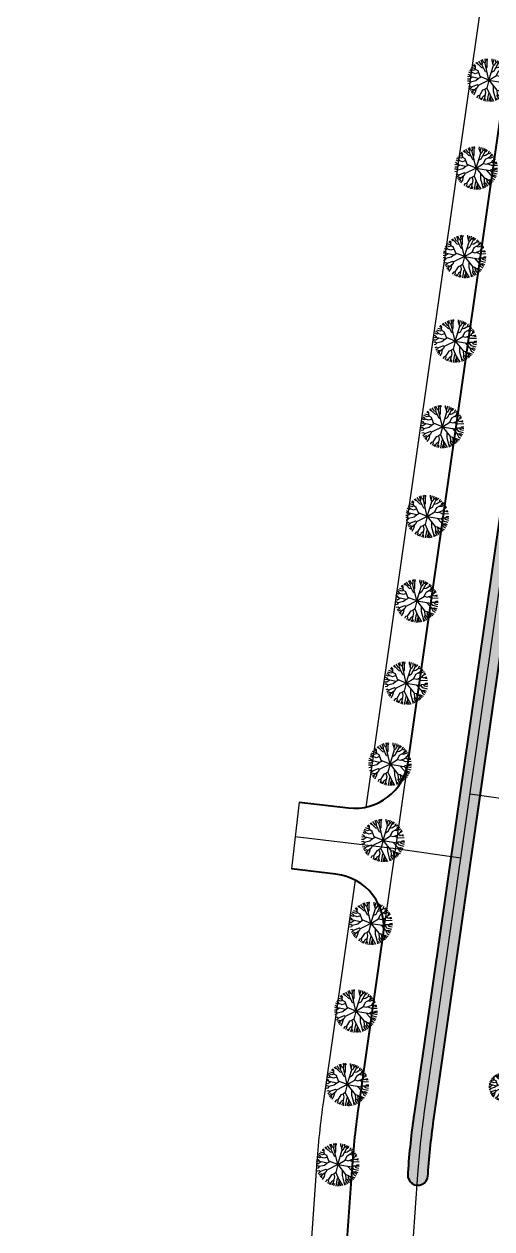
# Model space of a CAD drawing. Header units: millimetres. Extents: x -840588 to 786814, y -467537 to 194195.
# Drawn here: x -218622 to -149405, y -306158 to -127607 of the extents above; entities that cross this region are included whole.
import ezdxf

# ---------------------------------------------------------------- set-up
doc = ezdxf.new("R2010")
doc.units = ezdxf.units.MM
doc.header["$LTSCALE"] = 100
doc.header["$MEASUREMENT"] = 0
for name, color, linetype in [('1gt tim duong', 10, 'Continuous'), ('caycay', 96, 'Continuous'), ('gthong-viahe', 5, 'Continuous')]:
    doc.layers.add(name, color=color, linetype=linetype)
doc.layers.add('A-Area', color=134, linetype='Continuous', lineweight=35)
doc.layers.add('gthong-duong', color=7, linetype='Continuous', lineweight=40)

# ---------------------------------------------------------------- blocks, each defined once
blk = doc.blocks.new('A$C537F0C63')
at = {"layer": 'caycay'}
for p, q in [((2.01, 10.06), (1.67, 10.36)), ((2.27, 10.55), (2.04, 10.72)), ((2.3, 10.19), (2.27, 10.55)), ((3, 10.72), (2.57, 11.14)), ((3.27, 10.73), (2.96, 11.4)), ((3.27, 10.73), (3, 10.72)), ((3.57, 11.08), (3.27, 11.58)), ((4.5, 8.71), (3.27, 10.73)), ((3.81, 11.1), (3.57, 11.08)), ((3.91, 11.37), (3.79, 11.82)), ((3.81, 11.1), (3.91, 11.37)), ((4.24, 10.5), (3.81, 11.1)), ((4.59, 10.24), (4.24, 10.5)), ((4.71, 10.8), (4.27, 11.99)), ((4.58, 10.28), (4.71, 10.8)), ((4.7, 10.83), (4.91, 11.59)), ((4.91, 11.59), (4.85, 12.15)), ((6.13, 6.14), (6.97, 10.92)), ((6.16, 11.94), (6.2, 12.28)), ((6.35, 11.71), (6.16, 11.94)), ((6.35, 11.71), (6.61, 11.94)), ((6.45, 9.84), (6.35, 11.71)), ((6.61, 11.94), (6.62, 12.26)), ((6.83, 11.3), (6.89, 12.23)), ((6.97, 10.92), (6.83, 11.3)), ((6.95, 8.57), (7.77, 10.56)), ((6.97, 10.92), (7.44, 11.43)), ((7.44, 11.43), (7.65, 12.09)), ((7.68, 10.91), (8.02, 11.98)), ((7.77, 10.56), (7.68, 10.91)), ((7.77, 10.56), (8.11, 10.7)), ((7.97, 9.8), (8.93, 10.87)), ((8.11, 10.7), (8.71, 11.71)), ((8.93, 10.87), (9.27, 11.41)), ((8.93, 10.87), (9.17, 10.86)), ((9.17, 10.86), (9.54, 11.24)), ((9.73, 10.45), (10.14, 10.79)), ((9.79, 10.1), (9.73, 10.45)), ((9.79, 10.1), (10.36, 10.59)), ((0.45, 7.19), (0.09, 7.24)), ((1.12, 7.32), (0.15, 7.55)), ((1.28, 8.04), (0.44, 8.47)), ((0.71, 7.42), (0.45, 7.19)), ((0.92, 8.53), (0.59, 8.8)), ((2.01, 8.72), (0.76, 9.13)), ((0.94, 8.22), (0.92, 8.53)), ((1.92, 9.23), (1.09, 9.65)), ((1.54, 7.55), (1.12, 7.32)), ((1.52, 7.56), (1.28, 8.04)), ((1.77, 9.62), (1.34, 9.99)), ((3.1, 7.07), (1.52, 7.56)), ((2.7, 7.19), (1.76, 6.68)), ((1.88, 9.24), (1.77, 9.62)), ((3.27, 8.53), (1.88, 9.24)), ((2.31, 10.18), (2.01, 10.06)), ((2.54, 8.91), (2.01, 8.72)), ((3.22, 9.66), (2.3, 10.19)), ((3.88, 7.35), (3.1, 7.07)), ((3.99, 9.54), (3.22, 9.66)), ((3.91, 7.3), (3.27, 8.53)), ((6.13, 6.14), (3.91, 7.3)), ((5.32, 8.31), (4.5, 8.71)), ((6.13, 6.14), (4.58, 10.28)), ((6.13, 6.14), (8.58, 7.28)), ((6.72, 9.49), (6.45, 9.84)), ((6.53, 8.41), (6.95, 8.57)), ((7.39, 9.65), (7.97, 9.8)), ((8.28, 7.14), (9.09, 6.75)), ((8.58, 7.28), (9.09, 8.92)), ((8.94, 8.45), (9.94, 8.18)), ((9.09, 8.92), (9.75, 9.38)), ((9.09, 6.75), (11.19, 7.34)), ((9.75, 9.38), (9.79, 10.1)), ((9.75, 9.38), (10.35, 9.18)), ((9.76, 9.62), (10.89, 10.02)), ((9.94, 8.18), (10.81, 8.56)), ((10.35, 9.18), (11.2, 9.59)), ((10.77, 7.22), (11.65, 6.71)), ((10.79, 8.55), (11.21, 8.41)), ((10.81, 8.56), (11.05, 8.99)), ((11.05, 8.99), (11.44, 9.21)), ((11.19, 7.34), (11.54, 7.84)), ((11.21, 8.41), (11.7, 8.71)), ((11.33, 7.54), (11.9, 7.41)), ((11.54, 7.84), (11.96, 8.05)), ((11.9, 7.41), (12.11, 7.5)), ((0.57, 5.77), (0, 5.73)), ((1.76, 6.68), (0.01, 6.66)), ((0.78, 5.51), (0.04, 5.32)), ((1.06, 5.06), (0.14, 4.78)), ((1.72, 4.63), (0.31, 4.18)), ((0.8, 5.49), (0.57, 5.77)), ((1.23, 3.88), (0.57, 3.54)), ((1.86, 5.53), (0.8, 5.49)), ((1.6, 3.79), (0.8, 3.09)), ((1.3, 5.51), (1.06, 5.06)), ((1.62, 3.79), (1.23, 3.88)), ((2.11, 4), (1.62, 3.79)), ((2.09, 3.99), (1.7, 3.02)), ((2.15, 5.28), (1.72, 4.63)), ((2.18, 5.25), (1.86, 5.53)), ((3.34, 5.51), (2.11, 4)), ((6.13, 6.14), (2.18, 5.25)), ((6.13, 6.14), (4.04, 3.18)), ((4.99, 4.53), (5.06, 3.01)), ((6.84, 3.9), (6.06, 1.85)), ((6.13, 6.14), (9.31, 4.77)), ((6.13, 6.14), (6.84, 3.9)), ((6.84, 3.9), (7.43, 3.52)), ((7.43, 3.52), (7.28, 2.68)), ((7.43, 3.52), (8.1, 3.33)), ((9.08, 6.76), (9.9, 6.15)), ((9.31, 4.77), (9.56, 4.97)), ((9.31, 4.77), (9.62, 4.17)), ((9.56, 4.97), (11.29, 4.43)), ((9.62, 4.17), (11.36, 2.93)), ((9.9, 6.15), (11.46, 5.87)), ((9.94, 3.94), (10.23, 2.93)), ((10.48, 3.56), (10.95, 3.75)), ((10.95, 3.75), (11.66, 3.48)), ((11.22, 4.45), (11.31, 4.16)), ((11.29, 4.43), (11.54, 4.68)), ((11.31, 4.16), (11.83, 3.87)), ((11.46, 5.87), (11.83, 6.16)), ((11.46, 5.87), (11.73, 5.47)), ((11.54, 4.68), (12.06, 4.58)), ((11.65, 6.71), (12.23, 6.76)), ((11.73, 5.47), (12.22, 5.39)), ((11.83, 6.16), (12.27, 6.15)), ((1.7, 3.02), (1.11, 2.6)), ((2.36, 2.53), (1.49, 2.11)), ((2.5, 2.27), (1.82, 1.76)), ((2.56, 1.71), (2.25, 1.38)), ((2.95, 2.62), (2.36, 2.53)), ((3.43, 2.99), (2.5, 2.27)), ((2.5, 2.27), (2.56, 1.71)), ((3.34, 2.09), (2.64, 1.09)), ((3.66, 1.72), (3.15, 0.77)), ((3.37, 2.94), (3.34, 2.09)), ((4.04, 3.18), (3.43, 2.99)), ((4.15, 1.49), (3.63, 0.53)), ((4.03, 1.96), (3.66, 1.72)), ((4.04, 3.18), (4.03, 1.96)), ((4.03, 1.95), (4.15, 1.49)), ((4.29, 0.72), (4.11, 0.34)), ((4.63, 0.99), (4.29, 0.72)), ((4.63, 0.99), (4.55, 0.2)), ((5.06, 3.01), (4.63, 0.99)), ((6.06, 1.85), (5.15, 0.08)), ((5.69, 0.28), (5.64, 0.02)), ((6.05, 0.69), (5.69, 0.28)), ((6.03, 0.68), (6.15, 0)), ((6.06, 1.85), (6.05, 0.69)), ((6.05, 1.2), (6.3, 0.89)), ((6.3, 0.89), (6.57, 0.02)), ((6.33, 2.56), (6.62, 1.86)), ((6.62, 1.86), (7.05, 0.07)), ((7.28, 2.68), (7.72, 1.04)), ((7.72, 1.04), (7.5, 0.7)), ((7.5, 0.7), (7.66, 0.19)), ((7.51, 1.81), (8.13, 1.46)), ((7.68, 0.99), (8.13, 0.34)), ((8.1, 3.33), (9.11, 1.94)), ((8.13, 1.46), (8.63, 0.54)), ((8.37, 1.01), (8.76, 0.99)), ((8.76, 0.99), (8.99, 0.71)), ((9.11, 1.94), (9.05, 1.46)), ((9.05, 1.46), (9.36, 0.92)), ((9.11, 1.91), (9.56, 1.85)), ((9.56, 1.85), (9.93, 1.32)), ((10.23, 2.93), (10.79, 2.14)), ((10.92, 3.24), (10.93, 2.74)), ((10.93, 2.74), (11.11, 2.55))]:
    blk.add_line(p, q, dxfattribs=at)

msp = doc.modelspace()

# ---------------------------------------------------------------- hatches: boundary and pattern name
at = {"layer": 'A-Area'}
h = msp.add_hatch(dxfattribs=at)
h.set_pattern_fill('HEX', color=256, scale=5000, angle=-360.02274, style=0)
h.set_pattern_definition([(359.97725918, (-616218387.1, -1205141167.6), (0.42965915, 1082.5316697), [625, -1250]), (119.97725918, (-616218387.1, -1205141167.6), (-937.714756, -540.8937391), [625, -1250]), (59.97725918, (-616217762.1, -1205141167.9), (-937.2850968, 541.6379306), [625, -1250])])
edge = h.paths.add_edge_path(flags=0)
edge.add_ellipse((-139511, -150066), major_axis=(1061, 1060), ratio=1, start_angle=306.88054, end_angle=486.88054)
edge.add_line((-140996, -149853), (-160917, -289090))
edge.add_ellipse((-40642, -306298), major_axis=(85948, 85879), ratio=1, start_angle=126.88054, end_angle=131.01146)
edge.add_line((-161844, -297798), (-161864, -298084))
edge.add_ellipse((-160368, -298189), major_axis=(1061, 1060), ratio=1, start_angle=131.01146, end_angle=311.01146)
edge.add_line((-158872, -298294), (-158852, -298008))
edge.add_ellipse((-40642, -306298), major_axis=(-83759, 83825), ratio=1, start_angle=36.88054, end_angle=41.01146, ccw=False)
edge.add_line((-157947, -289515), (-138026, -150278))

# ---------------------------------------------------------------- linework, layer by layer
at = {"layer": '1gt tim duong', "ltscale": 3, "flags": 128}
msp.add_lwpolyline([(-162787, -332680), (-160361, -298083, -0.0180261), (-159407, -289124), (-108858, 64188)], format="xyb", dxfattribs=at)
at = {"layer": '1gt tim duong', "ltscale": 3}
msp.add_lwpolyline([(-152620, -241691), (-136048, -244062, -0.2916763), (-126260, -252469, 0.3366912), (-91262, -277869, -0.3130372), (-79852, -285425), (-74724, -298301)], format="xyb", dxfattribs=at)
at = {"layer": '1gt tim duong', "ltscale": 3, "flags": 128}
for points in [[(-178520, -247986), (-163631, -249806)], [(-163631, -249806), (-153979, -251187)]]:
    msp.add_lwpolyline(points, dxfattribs=at)
at = {"layer": 'A-Area'}
for p, q in [((-140996, -149853), (-160917, -289090)), ((-157947, -289515), (-138026, -150278)), ((-161844, -297798), (-161864, -298084)), ((-158872, -298294), (-158852, -298008))]:
    msp.add_line(p, q, dxfattribs=at)
for centre, radius, start, end in [((-40642, -306298), 121500, 171.8578, 175.98872), ((-160368, -298189), 1500, 175.98872, 355.98872)]:
    msp.add_arc(centre, radius, start, end, dxfattribs=at)
at = {"layer": 'A-Area', "extrusion": (0, 0, -1)}
msp.add_arc((40642, -306298), 118500, 4.01128, 8.1422, dxfattribs=at)
at = {"layer": 'gthong-duong', "ltscale": 2, "flags": 128}
for points in [[(-177936, -242923), (-170627, -243766, 0.4062277), (-161792, -236952), (-131925, -28202, 0.4059453), (-138488, -19185), (-146255, -17848)], [(-218622, -345634, 0.0045336), (-193670, -335254), (-188966, -333248, 0.2814791), (-170813, -307753), (-170087, -297401, -0.0180261), (-169058, -287743), (-165470, -262661, 0.4222448), (-172473, -253581), (-179077, -252820)]]:
    msp.add_lwpolyline(points, format="xyb", dxfattribs=at)
at = {"layer": 'gthong-duong'}
msp.add_lwpolyline([(-138026, -150278, 1), (-140996, -149853), (-160917, -289090, 0.0180265), (-161844, -297798), (-161864, -298084, 1), (-158872, -298294), (-158852, -298008, -0.0180265), (-157947, -289515), (-138026, -150278)], format="xyb", dxfattribs=at)
at = {"layer": 'gthong-viahe'}
msp.add_lwpolyline([(-136058, -20022), (-168053, -243645)], dxfattribs=at)
msp.add_lwpolyline([(-161792, -236952, -0.4062277), (-170627, -243766), (-171943, -243614), (-177936, -242923), (-179077, -252820), (-179077, -252820), (-172473, -253581, -0.4222448), (-165470, -262661)], format="xyb", close=True, dxfattribs=at)
msp.add_lwpolyline([(-176056, -307479), (-175311, -296854, -0.0180265), (-174281, -287178), (-169603, -254481)], format="xyb", dxfattribs=at)

# ---------------------------------------------------------------- block references
at = {"layer": 'caycay', "extrusion": (-1.84909e-06, -5.24042e-08, 1)}
for p, xscale, yscale, zscale, rotation in [((-146486, -138906, -1), -518.4000000042536, 518.3999999426321, 518.4000000000002, 3.269462154405618), ((-148380, -151941, -1), -518.4000000042536, 518.3999999426321, 518.4000000000002, 3.269462154405618), ((-150102, -165056, -1), -518.4000000042536, 518.3999999426321, 518.4000000000002, 3.269462154405618), ((-151481, -177576, -1), -518.4000000042536, 518.3999999426321, 518.4000000000002, 3.269462154405618), ((-153374, -190267, -1), -518.4000000042536, 518.3999999426321, 518.4000000000002, 3.269462154405618), ((-155616, -203571, -1), -518.4000000042536, 518.3999999426321, 518.4000000000002, 3.269462154405618), ((-157166, -216091, -1), -518.4000000042536, 518.3999999426321, 518.4000000000002, 3.269462154405618), ((-158716, -228268, -1), -518.4000000042536, 518.3999999426321, 518.4000000000002, 3.269462154405618), ((-161124, -240273, -1), -518.4000000042536, 518.3999999426321, 518.4000000000002, 3.269462154405618), ((-162159, -251592, -1), -518.4000000042536, 518.3999999426321, 518.4000000000002, 3.269462154405618), ((-163950, -263870, -1), -518.4000000042536, 518.3999999426321, 518.4000000000002, 3.269462154405618), ((-166169, -276869, -1), -518.4000000042536, 518.3999999426321, 518.4000000000002, 3.269462154405618), ((-167449, -287770, -1), -518.4000000042536, 518.3999999426321, 518.4000000000002, 3.269462154405618), ((-145456, -287151, 0), -347.3280000366057, 347.3280000034728, 347.3280000000001, 3.269462147545186), ((-168862, -299630, -1), -518.4000000042536, 518.3999999426321, 518.4000000000002, 3.269462154405618)]:
    msp.add_blockref('A$C537F0C63', p, dxfattribs=dict(at, xscale=xscale, yscale=yscale, zscale=zscale, rotation=rotation))

doc.saveas('drawing.dxf')
